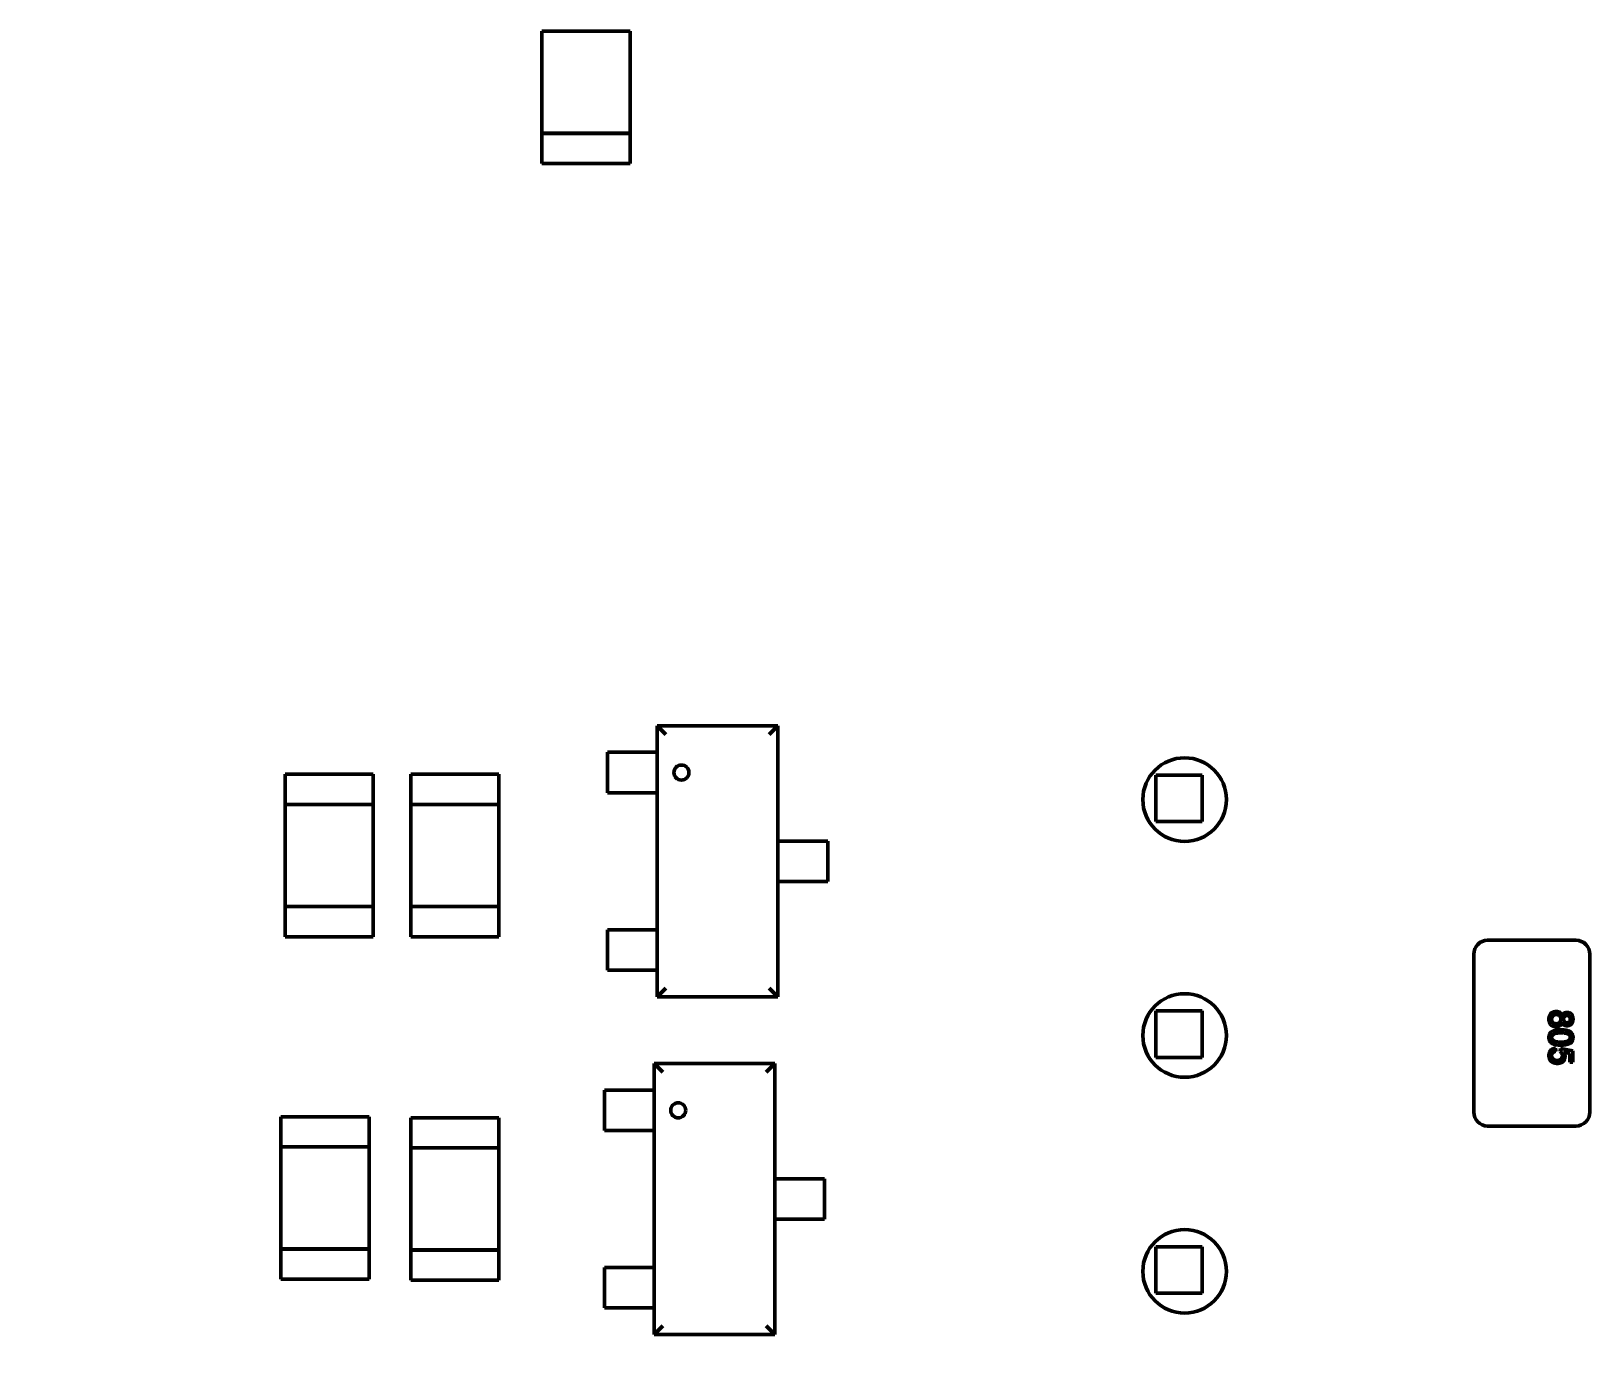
# Model space of a CAD drawing. Header units: millimetres. Extents: x -86 to 841, y -58 to 594.
# Drawn here: x 393.03 to 409.81, y 283.15 to 297.44 of the extents above; entities that cross this region are included whole.
import ezdxf

# ---------------------------------------------------------------- set-up
doc = ezdxf.new("R2010")
doc.units = ezdxf.units.MM
doc.layers.add('Dimension (ISO)', color=7, linetype='Continuous', lineweight=25)
doc.layers.add('Visible (ISO)', color=7, linetype='Continuous', lineweight=50)
doc.styles.add('Note Text (ISO)', font='tahoma.ttf')
doc.dimstyles.new('Default (ISO)', dxfattribs={"dimtxt": 3.5, "dimasz": 2.5, "dimexe": 3.175, "dimexo": 0, "dimgap": 0.762, "dimtad": 1, "dimrnd": 1e-08, "dimtxsty": 'Note Text (ISO)', "dimcen": 0.09, "dimdle": 10, "dimclrd": 256, "dimclre": 256, "dimclrt": 256, "dimadec": 0, "dimazin": 0, "dimtfac": 1.001486, "dimtmove": 0, "dimatfit": 3, "dimfxl": 1, "dimtolj": 1, "dimtzin": 0, "dimlwd": -1, "dimlwe": -1, "dimarcsym": 0})

# ---------------------------------------------------------------- blocks, each defined once
blk = doc.blocks.new('*D15')
at = {"layer": 'Defpoints', "color": 0, "transparency": 16777216}
for p in [(403.259, 321.832), (351.586, 205.621), (382.416, 205.621)]:
    blk.add_point(p, dxfattribs=at)
at = {"layer": 'Dimension (ISO)', "transparency": 16777216}
for p, q in [((403.259, 321.832), (348.411, 321.832)), ((351.586, 319.332), (351.586, 208.121)), ((382.416, 205.621), (348.411, 205.621))]:
    blk.add_line(p, q, dxfattribs=at)
for points in [[(351.169, 319.332), (352.003, 319.332), (351.586, 321.832)], [(351.169, 208.121), (352.003, 208.121), (351.586, 205.621)]]:
    blk.add_solid(points, dxfattribs=at)
at = {"layer": 'Dimension (ISO)', "transparency": 16777216, "insert": (346.381, 257.888), "char_height": 3.5, "attachment_point": 1, "rotation": 90, "style": 'Note Text (ISO)'}
blk.add_mtext('\\A1;116,21', dxfattribs=at)

msp = doc.modelspace()

# ---------------------------------------------------------------- linework, layer by layer
at = {"layer": 'Visible (ISO)'}
for p, q in [((398.529, 296.336), (398.529, 297.435)), ((398.529, 297.435), (399.478, 297.435)), ((399.478, 297.435), (399.478, 296.336)), ((399.478, 296.336), (398.529, 296.336)), ((398.529, 296.011), (398.529, 296.335)), ((398.529, 296.335), (399.478, 296.335)), ((399.478, 296.335), (399.478, 296.011)), ((399.478, 296.011), (398.529, 296.011)), ((399.77, 287.037), (399.77, 289.957)), ((399.77, 289.957), (399.831, 289.896)), ((399.77, 289.957), (401.07, 289.957)), ((399.864, 289.863), (399.831, 289.896)), ((401.008, 289.896), (400.976, 289.863)), ((401.07, 289.957), (401.008, 289.896)), ((401.07, 287.037), (401.07, 289.957)), ((399.235, 289.67), (399.392, 289.67)), ((399.235, 289.235), (399.235, 289.67)), ((399.392, 289.67), (399.499, 289.67)), ((399.499, 289.67), (399.539, 289.67)), ((399.646, 289.67), (399.539, 289.67)), ((399.646, 289.67), (399.77, 289.67)), ((399.77, 289.235), (399.77, 289.67)), ((395.762, 289.109), (395.762, 289.433)), ((395.762, 289.433), (396.711, 289.433)), ((396.711, 289.433), (396.711, 289.109)), ((397.117, 289.109), (397.117, 289.433)), ((397.117, 289.433), (398.066, 289.433)), ((398.066, 289.433), (398.066, 289.109)), ((405.137, 289.425), (405.137, 288.925)), ((405.637, 289.425), (405.137, 289.425)), ((405.637, 288.925), (405.637, 289.425)), ((399.235, 289.235), (399.392, 289.235)), ((399.392, 289.235), (399.499, 289.235)), ((399.499, 289.235), (399.539, 289.235)), ((399.646, 289.235), (399.539, 289.235)), ((399.646, 289.235), (399.77, 289.235)), ((396.711, 289.109), (395.762, 289.109)), ((395.762, 288.009), (395.762, 289.108)), ((395.762, 289.108), (396.711, 289.108)), ((396.711, 289.108), (396.711, 288.009)), ((398.066, 289.109), (397.117, 289.109)), ((397.117, 288.009), (397.117, 289.108)), ((397.117, 289.108), (398.066, 289.108)), ((398.066, 289.108), (398.066, 288.009)), ((405.137, 288.925), (405.637, 288.925)), ((401.07, 288.715), (401.194, 288.715)), ((401.07, 288.28), (401.07, 288.715)), ((401.194, 288.715), (401.301, 288.715)), ((401.341, 288.715), (401.301, 288.715)), ((401.448, 288.715), (401.341, 288.715)), ((401.448, 288.715), (401.605, 288.715)), ((401.605, 288.28), (401.605, 288.715)), ((401.07, 288.28), (401.194, 288.28)), ((401.194, 288.28), (401.301, 288.28)), ((401.341, 288.28), (401.301, 288.28)), ((401.448, 288.28), (401.341, 288.28)), ((401.448, 288.28), (401.605, 288.28)), ((396.711, 288.009), (395.762, 288.009)), ((395.762, 287.684), (395.762, 288.008)), ((395.762, 288.008), (396.711, 288.008)), ((396.711, 288.008), (396.711, 287.684)), ((398.066, 288.009), (397.117, 288.009)), ((397.117, 287.684), (397.117, 288.008)), ((397.117, 288.008), (398.066, 288.008)), ((398.066, 288.008), (398.066, 287.684)), ((396.711, 287.684), (395.762, 287.684)), ((398.066, 287.684), (397.117, 287.684)), ((399.235, 287.76), (399.392, 287.76)), ((399.235, 287.325), (399.235, 287.76)), ((399.392, 287.76), (399.499, 287.76)), ((399.499, 287.76), (399.539, 287.76)), ((399.646, 287.76), (399.539, 287.76)), ((399.646, 287.76), (399.77, 287.76)), ((399.77, 287.325), (399.77, 287.76)), ((408.711, 287.646), (409.661, 287.646)), ((408.561, 287.146), (408.561, 287.496)), ((409.811, 287.496), (409.811, 287.146)), ((399.235, 287.325), (399.392, 287.325)), ((399.392, 287.325), (399.499, 287.325)), ((399.499, 287.325), (399.539, 287.325)), ((399.646, 287.325), (399.539, 287.325)), ((399.646, 287.325), (399.77, 287.325)), ((408.561, 286.146), (408.561, 287.146)), ((409.811, 287.146), (409.811, 286.146)), ((399.77, 287.037), (399.831, 287.098)), ((399.77, 287.037), (401.07, 287.037)), ((399.864, 287.131), (399.831, 287.098)), ((400.976, 287.131), (401.008, 287.098)), ((401.07, 287.037), (401.008, 287.098)), ((405.637, 286.885), (405.137, 286.885)), ((405.137, 286.885), (405.137, 286.385)), ((405.637, 286.385), (405.637, 286.885)), ((409.443, 286.484), (409.446, 286.451)), ((409.492, 286.448), (409.495, 286.481)), ((409.495, 286.481), (409.627, 286.455)), ((399.736, 283.4), (399.736, 286.32)), ((399.736, 286.32), (399.797, 286.259)), ((399.736, 286.32), (401.036, 286.32)), ((401.036, 286.32), (400.974, 286.259)), ((401.036, 283.4), (401.036, 286.32)), ((405.137, 286.385), (405.637, 286.385)), ((409.594, 286.428), (409.528, 286.441)), ((409.594, 286.333), (409.594, 286.428)), ((409.627, 286.333), (409.594, 286.333)), ((409.627, 286.455), (409.627, 286.333)), ((399.829, 286.226), (399.797, 286.259)), ((400.974, 286.259), (400.942, 286.226)), ((408.561, 285.796), (408.561, 286.146)), ((409.811, 286.146), (409.811, 285.796)), ((399.201, 286.033), (399.358, 286.033)), ((399.201, 285.598), (399.201, 286.033)), ((399.358, 286.033), (399.465, 286.033)), ((399.465, 286.033), (399.505, 286.033)), ((399.612, 286.033), (399.505, 286.033)), ((399.612, 286.033), (399.736, 286.033)), ((399.736, 285.598), (399.736, 286.033)), ((395.718, 285.422), (395.718, 285.746)), ((395.718, 285.746), (396.667, 285.746)), ((396.667, 285.746), (396.667, 285.422)), ((397.117, 285.411), (397.117, 285.735)), ((397.117, 285.735), (398.066, 285.735)), ((398.066, 285.735), (398.066, 285.411)), ((409.661, 285.646), (408.711, 285.646)), ((399.201, 285.598), (399.358, 285.598)), ((399.358, 285.598), (399.465, 285.598)), ((399.465, 285.598), (399.505, 285.598)), ((399.612, 285.598), (399.505, 285.598)), ((399.612, 285.598), (399.736, 285.598)), ((396.667, 285.422), (395.718, 285.422)), ((395.718, 284.322), (395.718, 285.421)), ((395.718, 285.421), (396.667, 285.421)), ((396.667, 285.421), (396.667, 284.322)), ((398.066, 285.411), (397.117, 285.411)), ((397.117, 284.311), (397.117, 285.41)), ((397.117, 285.41), (398.066, 285.41)), ((398.066, 285.41), (398.066, 284.311)), ((401.036, 285.078), (401.16, 285.078)), ((401.036, 284.643), (401.036, 285.078)), ((401.16, 285.078), (401.267, 285.078)), ((401.307, 285.078), (401.267, 285.078)), ((401.414, 285.078), (401.307, 285.078)), ((401.414, 285.078), (401.571, 285.078)), ((401.571, 284.643), (401.571, 285.078)), ((401.036, 284.643), (401.16, 284.643)), ((401.16, 284.643), (401.267, 284.643)), ((401.307, 284.643), (401.267, 284.643)), ((401.414, 284.643), (401.307, 284.643)), ((401.414, 284.643), (401.571, 284.643)), ((396.667, 284.322), (395.718, 284.322)), ((395.718, 283.997), (395.718, 284.321)), ((395.718, 284.321), (396.667, 284.321)), ((396.667, 284.321), (396.667, 283.997)), ((398.066, 284.311), (397.117, 284.311)), ((397.117, 283.986), (397.117, 284.31)), ((397.117, 284.31), (398.066, 284.31)), ((398.066, 284.31), (398.066, 283.986)), ((405.637, 284.345), (405.137, 284.345)), ((405.137, 284.345), (405.137, 283.845)), ((405.637, 283.845), (405.637, 284.345)), ((399.201, 284.123), (399.358, 284.123)), ((399.201, 283.688), (399.201, 284.123)), ((399.358, 284.123), (399.465, 284.123)), ((399.465, 284.123), (399.505, 284.123)), ((399.612, 284.123), (399.505, 284.123)), ((399.612, 284.123), (399.736, 284.123)), ((399.736, 283.688), (399.736, 284.123)), ((396.667, 283.997), (395.718, 283.997)), ((398.066, 283.986), (397.117, 283.986)), ((405.137, 283.845), (405.637, 283.845)), ((399.201, 283.688), (399.358, 283.688)), ((399.358, 283.688), (399.465, 283.688)), ((399.465, 283.688), (399.505, 283.688)), ((399.612, 283.688), (399.505, 283.688)), ((399.612, 283.688), (399.736, 283.688)), ((399.736, 283.4), (399.797, 283.462)), ((399.829, 283.494), (399.797, 283.462)), ((400.942, 283.494), (400.974, 283.462)), ((401.036, 283.4), (400.974, 283.462)), ((399.736, 283.4), (401.036, 283.4))]:
    msp.add_line(p, q, dxfattribs=at)
for centre, radius in [((400.03, 289.452), 0.0812), ((405.448, 289.161), 0.45), ((405.448, 286.621), 0.45), ((399.996, 285.815), 0.0812), ((405.448, 284.081), 0.45)]:
    msp.add_circle(centre, radius, dxfattribs=at)
for centre, start, end in [((408.711, 287.496), 90, 180), ((409.661, 287.496), 0, 90), ((408.711, 285.796), 180, 270), ((409.661, 285.796), 270, 0)]:
    msp.add_arc(centre, 0.15, start, end, dxfattribs=at)
for points, knots in [([(409.37, 286.797), (409.37, 286.8), (409.37, 286.806), (409.371, 286.815), (409.373, 286.823), (409.376, 286.83), (409.379, 286.838), (409.383, 286.845), (409.387, 286.851), (409.393, 286.857), (409.398, 286.862), (409.405, 286.867), (409.411, 286.871), (409.418, 286.874), (409.425, 286.876), (409.433, 286.878), (409.441, 286.879), (409.446, 286.879), (409.449, 286.879)], [0, 0, 0, 0, 0.070442, 0.138089, 0.203178, 0.266139, 0.327929, 0.38919, 0.450254, 0.512347, 0.573843, 0.633933, 0.69346, 0.752479, 0.812386, 0.87307, 0.935184, 1, 1, 1, 1]), ([(409.45, 286.846), (409.448, 286.846), (409.443, 286.846), (409.437, 286.845), (409.431, 286.844), (409.425, 286.841), (409.419, 286.838), (409.414, 286.834), (409.41, 286.829), (409.406, 286.823), (409.403, 286.817), (409.401, 286.81), (409.4, 286.804), (409.4, 286.799), (409.4, 286.797)], [0, 0, 0, 0, 0.079823, 0.159857, 0.239733, 0.321365, 0.402584, 0.483266, 0.566017, 0.653071, 0.741856, 0.828591, 0.914281, 1, 1, 1, 1]), ([(409.449, 286.879), (409.451, 286.879), (409.455, 286.879), (409.461, 286.879), (409.467, 286.878), (409.472, 286.876), (409.477, 286.875), (409.482, 286.872), (409.487, 286.87), (409.491, 286.867), (409.495, 286.863), (409.499, 286.86), (409.502, 286.856), (409.506, 286.851), (409.508, 286.847), (409.511, 286.842), (409.513, 286.836), (409.514, 286.833), (409.514, 286.831)], [0, 0, 0, 0, 0.069834, 0.137027, 0.201482, 0.26454, 0.325973, 0.386386, 0.445761, 0.505612, 0.565114, 0.62475, 0.684179, 0.744219, 0.805179, 0.868395, 0.933204, 1, 1, 1, 1]), ([(409.499, 286.798), (409.499, 286.8), (409.498, 286.803), (409.498, 286.808), (409.497, 286.813), (409.495, 286.818), (409.493, 286.822), (409.491, 286.826), (409.488, 286.83), (409.485, 286.834), (409.481, 286.837), (409.477, 286.839), (409.473, 286.842), (409.469, 286.843), (409.464, 286.845), (409.46, 286.846), (409.455, 286.846), (409.451, 286.846), (409.45, 286.846)], [0, 0, 0, 0, 0.070952, 0.139089, 0.20356, 0.266424, 0.327517, 0.387861, 0.447899, 0.508819, 0.569482, 0.629036, 0.688378, 0.748068, 0.80863, 0.870231, 0.933683, 1, 1, 1, 1]), ([(409.514, 286.831), (409.516, 286.834), (409.518, 286.84), (409.523, 286.848), (409.528, 286.855), (409.534, 286.86), (409.541, 286.864), (409.549, 286.867), (409.557, 286.869), (409.563, 286.869), (409.566, 286.87)], [0, 0, 0, 0, 0.145359, 0.278702, 0.403602, 0.521669, 0.637521, 0.753704, 0.873213, 1, 1, 1, 1]), ([(409.565, 286.837), (409.563, 286.837), (409.558, 286.836), (409.55, 286.834), (409.544, 286.831), (409.539, 286.827), (409.536, 286.824), (409.534, 286.821), (409.532, 286.817), (409.531, 286.814), (409.53, 286.81), (409.529, 286.806), (409.528, 286.801), (409.528, 286.798), (409.528, 286.797)], [0, 0, 0, 0, 0.127394, 0.246182, 0.361268, 0.47714, 0.536327, 0.595672, 0.656619, 0.718836, 0.783582, 0.851588, 0.923927, 1, 1, 1, 1]), ([(409.601, 286.797), (409.601, 286.799), (409.601, 286.802), (409.6, 286.806), (409.599, 286.81), (409.598, 286.814), (409.597, 286.817), (409.595, 286.82), (409.593, 286.824), (409.59, 286.827), (409.585, 286.831), (409.579, 286.834), (409.572, 286.836), (409.568, 286.836), (409.565, 286.837)], [0, 0, 0, 0, 0.076236, 0.148618, 0.218239, 0.284252, 0.348258, 0.410656, 0.472862, 0.534195, 0.653476, 0.767767, 0.881713, 1, 1, 1, 1]), ([(409.566, 286.87), (409.568, 286.869), (409.572, 286.869), (409.579, 286.868), (409.585, 286.867), (409.591, 286.865), (409.596, 286.862), (409.602, 286.859), (409.607, 286.855), (409.612, 286.85), (409.616, 286.845), (409.62, 286.839), (409.623, 286.833), (409.626, 286.827), (409.628, 286.82), (409.629, 286.813), (409.63, 286.805), (409.63, 286.8), (409.63, 286.797)], [0, 0, 0, 0, 0.062131, 0.121966, 0.18057, 0.238576, 0.296, 0.354359, 0.413781, 0.475098, 0.53728, 0.598918, 0.661235, 0.724322, 0.789217, 0.856397, 0.926508, 1, 1, 1, 1]), ([(409.448, 286.715), (409.446, 286.715), (409.44, 286.715), (409.432, 286.716), (409.425, 286.718), (409.418, 286.72), (409.411, 286.724), (409.404, 286.727), (409.398, 286.732), (409.393, 286.737), (409.387, 286.743), (409.383, 286.75), (409.379, 286.756), (409.376, 286.764), (409.373, 286.771), (409.371, 286.78), (409.37, 286.788), (409.37, 286.794), (409.37, 286.797)], [0, 0, 0, 0, 0.0636, 0.125297, 0.185569, 0.244698, 0.303717, 0.36292, 0.4233, 0.485177, 0.547083, 0.608525, 0.669965, 0.732299, 0.79565, 0.861055, 0.929122, 1, 1, 1, 1]), ([(409.37, 286.6), (409.37, 286.602), (409.37, 286.608), (409.372, 286.617), (409.374, 286.625), (409.376, 286.632), (409.38, 286.639), (409.384, 286.646), (409.389, 286.652), (409.393, 286.655), (409.395, 286.657)], [0, 0, 0, 0, 0.137903, 0.268873, 0.395178, 0.517089, 0.636743, 0.756222, 0.876628, 1, 1, 1, 1]), ([(409.395, 286.657), (409.398, 286.659), (409.404, 286.663), (409.414, 286.668), (409.426, 286.672), (409.438, 286.676), (409.452, 286.679), (409.467, 286.68), (409.483, 286.682), (409.494, 286.682), (409.5, 286.682)], [0, 0, 0, 0, 0.097421, 0.200886, 0.311172, 0.429798, 0.55774, 0.694715, 0.84213, 1, 1, 1, 1]), ([(409.4, 286.797), (409.4, 286.795), (409.4, 286.791), (409.401, 286.786), (409.402, 286.781), (409.403, 286.776), (409.405, 286.772), (409.407, 286.768), (409.41, 286.764), (409.414, 286.761), (409.417, 286.758), (409.421, 286.755), (409.425, 286.753), (409.429, 286.751), (409.434, 286.749), (409.439, 286.748), (409.444, 286.748), (409.447, 286.748), (409.449, 286.748)], [0, 0, 0, 0, 0.071837, 0.139558, 0.204923, 0.267827, 0.328547, 0.388755, 0.44803, 0.508601, 0.569321, 0.628512, 0.687493, 0.747078, 0.807703, 0.86971, 0.933428, 1, 1, 1, 1]), ([(409.5, 286.649), (409.495, 286.649), (409.486, 286.649), (409.472, 286.648), (409.46, 286.647), (409.449, 286.646), (409.44, 286.644), (409.432, 286.641), (409.425, 286.638), (409.419, 286.635), (409.415, 286.631), (409.411, 286.627), (409.407, 286.623), (409.404, 286.619), (409.402, 286.614), (409.401, 286.61), (409.4, 286.605), (409.4, 286.601), (409.4, 286.6)], [0, 0, 0, 0, 0.118406, 0.226654, 0.324092, 0.411705, 0.489026, 0.556909, 0.616233, 0.667349, 0.713512, 0.757697, 0.799493, 0.839976, 0.879886, 0.919149, 0.959227, 1, 1, 1, 1]), ([(409.514, 286.763), (409.514, 286.761), (409.512, 286.757), (409.51, 286.752), (409.507, 286.747), (409.504, 286.742), (409.501, 286.738), (409.497, 286.734), (409.494, 286.73), (409.489, 286.727), (409.485, 286.724), (409.48, 286.722), (409.476, 286.719), (409.47, 286.718), (409.465, 286.716), (409.46, 286.715), (409.454, 286.715), (409.45, 286.715), (409.448, 286.715)], [0, 0, 0, 0, 0.069013, 0.135236, 0.199611, 0.262419, 0.323723, 0.383765, 0.443773, 0.503795, 0.563823, 0.623484, 0.683469, 0.743591, 0.805727, 0.868616, 0.933278, 1, 1, 1, 1]), ([(409.449, 286.748), (409.45, 286.748), (409.454, 286.748), (409.459, 286.748), (409.464, 286.75), (409.468, 286.751), (409.473, 286.753), (409.477, 286.755), (409.481, 286.758), (409.484, 286.761), (409.488, 286.765), (409.491, 286.768), (409.493, 286.773), (409.495, 286.777), (409.497, 286.782), (409.498, 286.787), (409.498, 286.792), (409.499, 286.796), (409.499, 286.798)], [0, 0, 0, 0, 0.066616, 0.130424, 0.192671, 0.252969, 0.31288, 0.3722, 0.431927, 0.492422, 0.552771, 0.613262, 0.673556, 0.73432, 0.796858, 0.861769, 0.928863, 1, 1, 1, 1]), ([(409.5, 286.682), (409.504, 286.682), (409.511, 286.682), (409.522, 286.681), (409.531, 286.681), (409.541, 286.68), (409.55, 286.678), (409.558, 286.677), (409.566, 286.675), (409.574, 286.673), (409.58, 286.67), (409.587, 286.668), (409.593, 286.665), (409.598, 286.661), (409.604, 286.658), (409.608, 286.654), (409.612, 286.65), (409.616, 286.645), (409.62, 286.641), (409.622, 286.636), (409.625, 286.63), (409.627, 286.625), (409.628, 286.619), (409.63, 286.613), (409.63, 286.606), (409.63, 286.602), (409.63, 286.6)], [0, 0, 0, 0, 0.063114, 0.123615, 0.180974, 0.235261, 0.287101, 0.336031, 0.382382, 0.426334, 0.468211, 0.50825, 0.546628, 0.58365, 0.618994, 0.653583, 0.687156, 0.720422, 0.75323, 0.78626, 0.819504, 0.853545, 0.888308, 0.923996, 0.96135, 1, 1, 1, 1]), ([(409.583, 286.634), (409.581, 286.635), (409.577, 286.638), (409.569, 286.641), (409.561, 286.643), (409.551, 286.645), (409.54, 286.647), (409.528, 286.648), (409.514, 286.649), (409.505, 286.649), (409.5, 286.649)], [0, 0, 0, 0, 0.083888, 0.177154, 0.282514, 0.3994, 0.529491, 0.672802, 0.829536, 1, 1, 1, 1]), ([(409.565, 286.725), (409.562, 286.725), (409.556, 286.725), (409.548, 286.727), (409.541, 286.73), (409.534, 286.734), (409.528, 286.739), (409.523, 286.746), (409.518, 286.754), (409.516, 286.76), (409.514, 286.763)], [0, 0, 0, 0, 0.124835, 0.244778, 0.360989, 0.477964, 0.596922, 0.721591, 0.855098, 1, 1, 1, 1]), ([(409.528, 286.797), (409.528, 286.795), (409.528, 286.792), (409.529, 286.788), (409.53, 286.784), (409.531, 286.78), (409.532, 286.777), (409.534, 286.773), (409.536, 286.77), (409.539, 286.767), (409.544, 286.763), (409.55, 286.76), (409.557, 286.758), (409.561, 286.758), (409.564, 286.758)], [0, 0, 0, 0, 0.076843, 0.149839, 0.218379, 0.284997, 0.347658, 0.409847, 0.469936, 0.53042, 0.648752, 0.763775, 0.878749, 1, 1, 1, 1]), ([(409.564, 286.758), (409.566, 286.758), (409.571, 286.758), (409.578, 286.76), (409.585, 286.763), (409.589, 286.767), (409.593, 286.771), (409.595, 286.774), (409.597, 286.777), (409.598, 286.781), (409.599, 286.784), (409.6, 286.788), (409.601, 286.793), (409.601, 286.796), (409.601, 286.797)], [0, 0, 0, 0, 0.123386, 0.241435, 0.357449, 0.476714, 0.53789, 0.59927, 0.660352, 0.723007, 0.787876, 0.85536, 0.925373, 1, 1, 1, 1]), ([(409.63, 286.797), (409.63, 286.795), (409.63, 286.79), (409.629, 286.782), (409.628, 286.775), (409.626, 286.768), (409.623, 286.761), (409.62, 286.755), (409.616, 286.75), (409.611, 286.745), (409.606, 286.74), (409.601, 286.736), (409.596, 286.732), (409.59, 286.73), (409.584, 286.727), (409.578, 286.726), (409.571, 286.725), (409.567, 286.725), (409.565, 286.725)], [0, 0, 0, 0, 0.073201, 0.142587, 0.209625, 0.274883, 0.337931, 0.400462, 0.462501, 0.525005, 0.586689, 0.646813, 0.705215, 0.762881, 0.820728, 0.879295, 0.938511, 1, 1, 1, 1]), ([(409.5, 286.517), (409.496, 286.517), (409.489, 286.517), (409.479, 286.518), (409.469, 286.518), (409.46, 286.519), (409.451, 286.521), (409.442, 286.522), (409.434, 286.524), (409.427, 286.526), (409.42, 286.529), (409.414, 286.531), (409.408, 286.534), (409.402, 286.538), (409.397, 286.541), (409.392, 286.545), (409.388, 286.549), (409.384, 286.554), (409.381, 286.558), (409.378, 286.563), (409.376, 286.569), (409.374, 286.574), (409.372, 286.58), (409.371, 286.586), (409.37, 286.593), (409.37, 286.597), (409.37, 286.6)], [0, 0, 0, 0, 0.062874, 0.122837, 0.179657, 0.23396, 0.285595, 0.334513, 0.380905, 0.424895, 0.466529, 0.506488, 0.545032, 0.581831, 0.617448, 0.652067, 0.68588, 0.719175, 0.752182, 0.78524, 0.818656, 0.852548, 0.887626, 0.923635, 0.961022, 1, 1, 1, 1]), ([(409.37, 286.404), (409.37, 286.407), (409.37, 286.413), (409.371, 286.421), (409.373, 286.428), (409.375, 286.435), (409.378, 286.442), (409.381, 286.448), (409.385, 286.454), (409.39, 286.46), (409.395, 286.465), (409.401, 286.469), (409.407, 286.473), (409.413, 286.477), (409.42, 286.48), (409.427, 286.482), (409.435, 286.483), (409.44, 286.484), (409.443, 286.484)], [0, 0, 0, 0, 0.069298, 0.135561, 0.199671, 0.261716, 0.322662, 0.382907, 0.443032, 0.503501, 0.563724, 0.62398, 0.683629, 0.743848, 0.805192, 0.867649, 0.932778, 1, 1, 1, 1]), ([(409.4, 286.6), (409.4, 286.598), (409.4, 286.594), (409.401, 286.589), (409.402, 286.585), (409.405, 286.58), (409.407, 286.576), (409.411, 286.572), (409.415, 286.568), (409.419, 286.564), (409.425, 286.561), (409.432, 286.558), (409.44, 286.555), (409.449, 286.553), (409.46, 286.552), (409.472, 286.551), (409.486, 286.55), (409.495, 286.55), (409.5, 286.55)], [0, 0, 0, 0, 0.040782, 0.08087, 0.120268, 0.160187, 0.20046, 0.242265, 0.286459, 0.332952, 0.384431, 0.443389, 0.511681, 0.58902, 0.676245, 0.773705, 0.881568, 1, 1, 1, 1]), ([(409.63, 286.6), (409.63, 286.596), (409.63, 286.59), (409.628, 286.58), (409.626, 286.571), (409.622, 286.563), (409.618, 286.555), (409.612, 286.548), (409.606, 286.543), (409.598, 286.538), (409.59, 286.533), (409.581, 286.529), (409.571, 286.526), (409.562, 286.523), (409.554, 286.522), (409.548, 286.52), (409.541, 286.519), (409.534, 286.519), (409.526, 286.518), (409.518, 286.518), (409.509, 286.517), (409.503, 286.517), (409.5, 286.517)], [0, 0, 0, 0, 0.056724, 0.111437, 0.164368, 0.216435, 0.267641, 0.31736, 0.367473, 0.41821, 0.471404, 0.527966, 0.588061, 0.652134, 0.686345, 0.723264, 0.76261, 0.804739, 0.84943, 0.896711, 0.94689, 1, 1, 1, 1]), ([(409.5, 286.55), (409.505, 286.55), (409.514, 286.55), (409.528, 286.551), (409.54, 286.552), (409.55, 286.553), (409.56, 286.555), (409.568, 286.558), (409.575, 286.56), (409.581, 286.564), (409.585, 286.567), (409.589, 286.571), (409.593, 286.575), (409.596, 286.58), (409.598, 286.584), (409.6, 286.589), (409.6, 286.595), (409.601, 286.598), (409.601, 286.6)], [0, 0, 0, 0, 0.115629, 0.221541, 0.317048, 0.403151, 0.480181, 0.547649, 0.607036, 0.658652, 0.705723, 0.749804, 0.792587, 0.833874, 0.874768, 0.915223, 0.956881, 1, 1, 1, 1]), ([(409.601, 286.6), (409.601, 286.602), (409.601, 286.605), (409.6, 286.61), (409.598, 286.615), (409.596, 286.619), (409.594, 286.623), (409.591, 286.627), (409.587, 286.631), (409.584, 286.633), (409.583, 286.634)], [0, 0, 0, 0, 0.127665, 0.251739, 0.372753, 0.492147, 0.61407, 0.737197, 0.865607, 1, 1, 1, 1]), ([(409.401, 286.339), (409.399, 286.341), (409.394, 286.345), (409.388, 286.352), (409.382, 286.36), (409.378, 286.367), (409.374, 286.376), (409.372, 286.385), (409.37, 286.395), (409.37, 286.401), (409.37, 286.404)], [0, 0, 0, 0, 0.127893, 0.251579, 0.372793, 0.492778, 0.61359, 0.737809, 0.86618, 1, 1, 1, 1]), ([(409.446, 286.451), (409.444, 286.451), (409.44, 286.45), (409.435, 286.449), (409.43, 286.448), (409.426, 286.446), (409.422, 286.444), (409.418, 286.441), (409.414, 286.439), (409.411, 286.436), (409.409, 286.433), (409.406, 286.43), (409.404, 286.426), (409.403, 286.422), (409.401, 286.418), (409.4, 286.414), (409.4, 286.409), (409.4, 286.406), (409.4, 286.404)], [0, 0, 0, 0, 0.077361, 0.15048, 0.219977, 0.286681, 0.349678, 0.41068, 0.469427, 0.526756, 0.583142, 0.638824, 0.695263, 0.752696, 0.810849, 0.871356, 0.934436, 1, 1, 1, 1]), ([(409.4, 286.404), (409.4, 286.402), (409.4, 286.398), (409.401, 286.393), (409.402, 286.388), (409.404, 286.383), (409.406, 286.378), (409.409, 286.374), (409.412, 286.37), (409.416, 286.366), (409.42, 286.363), (409.425, 286.36), (409.43, 286.358), (409.435, 286.356), (409.441, 286.354), (409.447, 286.353), (409.453, 286.353), (409.457, 286.353), (409.46, 286.353)], [0, 0, 0, 0, 0.065801, 0.128677, 0.188676, 0.247598, 0.304849, 0.361786, 0.419523, 0.478682, 0.53877, 0.598799, 0.660184, 0.722952, 0.787993, 0.855404, 0.926153, 1, 1, 1, 1]), ([(409.462, 286.32), (409.459, 286.32), (409.453, 286.32), (409.445, 286.321), (409.437, 286.322), (409.429, 286.324), (409.422, 286.327), (409.415, 286.331), (409.408, 286.335), (409.403, 286.338), (409.401, 286.339)], [0, 0, 0, 0, 0.132462, 0.26165, 0.387547, 0.510782, 0.632675, 0.75466, 0.876523, 1, 1, 1, 1]), ([(409.46, 286.353), (409.462, 286.353), (409.466, 286.353), (409.472, 286.353), (409.477, 286.354), (409.483, 286.356), (409.487, 286.358), (409.492, 286.36), (409.496, 286.362), (409.5, 286.366), (409.504, 286.369), (409.507, 286.373), (409.509, 286.377), (409.511, 286.382), (409.513, 286.387), (409.514, 286.392), (409.515, 286.398), (409.515, 286.402), (409.515, 286.404)], [0, 0, 0, 0, 0.072866, 0.141887, 0.207453, 0.270438, 0.331641, 0.390108, 0.448069, 0.505503, 0.562488, 0.619084, 0.676416, 0.735452, 0.796241, 0.860406, 0.928305, 1, 1, 1, 1]), ([(409.545, 286.395), (409.545, 286.392), (409.544, 286.387), (409.543, 286.38), (409.542, 286.373), (409.539, 286.366), (409.536, 286.359), (409.532, 286.353), (409.527, 286.347), (409.521, 286.341), (409.515, 286.336), (409.509, 286.332), (409.502, 286.328), (409.495, 286.325), (409.487, 286.323), (409.479, 286.321), (409.47, 286.32), (409.465, 286.32), (409.462, 286.32)], [0, 0, 0, 0, 0.061997, 0.122088, 0.181375, 0.239508, 0.297836, 0.35688, 0.417282, 0.47964, 0.5425, 0.604962, 0.666991, 0.730216, 0.794173, 0.860458, 0.928578, 1, 1, 1, 1]), ([(409.515, 286.404), (409.515, 286.407), (409.515, 286.412), (409.514, 286.419), (409.512, 286.425), (409.509, 286.431), (409.505, 286.436), (409.501, 286.441), (409.497, 286.445), (409.494, 286.447), (409.492, 286.448)], [0, 0, 0, 0, 0.14786, 0.283561, 0.412369, 0.534236, 0.652692, 0.768663, 0.883652, 1, 1, 1, 1]), ([(409.528, 286.441), (409.529, 286.439), (409.532, 286.435), (409.535, 286.43), (409.538, 286.424), (409.54, 286.419), (409.542, 286.413), (409.544, 286.407), (409.545, 286.401), (409.545, 286.397), (409.545, 286.395)], [0, 0, 0, 0, 0.136729, 0.268515, 0.395529, 0.52, 0.640496, 0.761236, 0.880107, 1, 1, 1, 1])]:
    msp.add_open_spline(points, degree=3, knots=knots, dxfattribs=at)

# ---------------------------------------------------------------- dimensions: what is measured, and where the dimension line sits
at = {"layer": 'Dimension (ISO)'}
dim = msp.add_linear_dim(base=(351.586, 205.621), p1=(403.259, 321.832), p2=(382.416, 205.621), angle=270, dimstyle='Default (ISO)', override={"dimgap": 0.762, "dimdec": 2, "dimtol": 0, "dimlim": 0, "dimtp": 0, "dimtm": 0, "dimtdec": 2, "dimtofl": 0, "dimatfit": 1}, dxfattribs=at)
dim.commit()
dim.dimension.update_dxf_attribs({"geometry": '*D15', "text_midpoint": (351.586, 264.726), "dimtype": 160})

doc.saveas('drawing.dxf')
